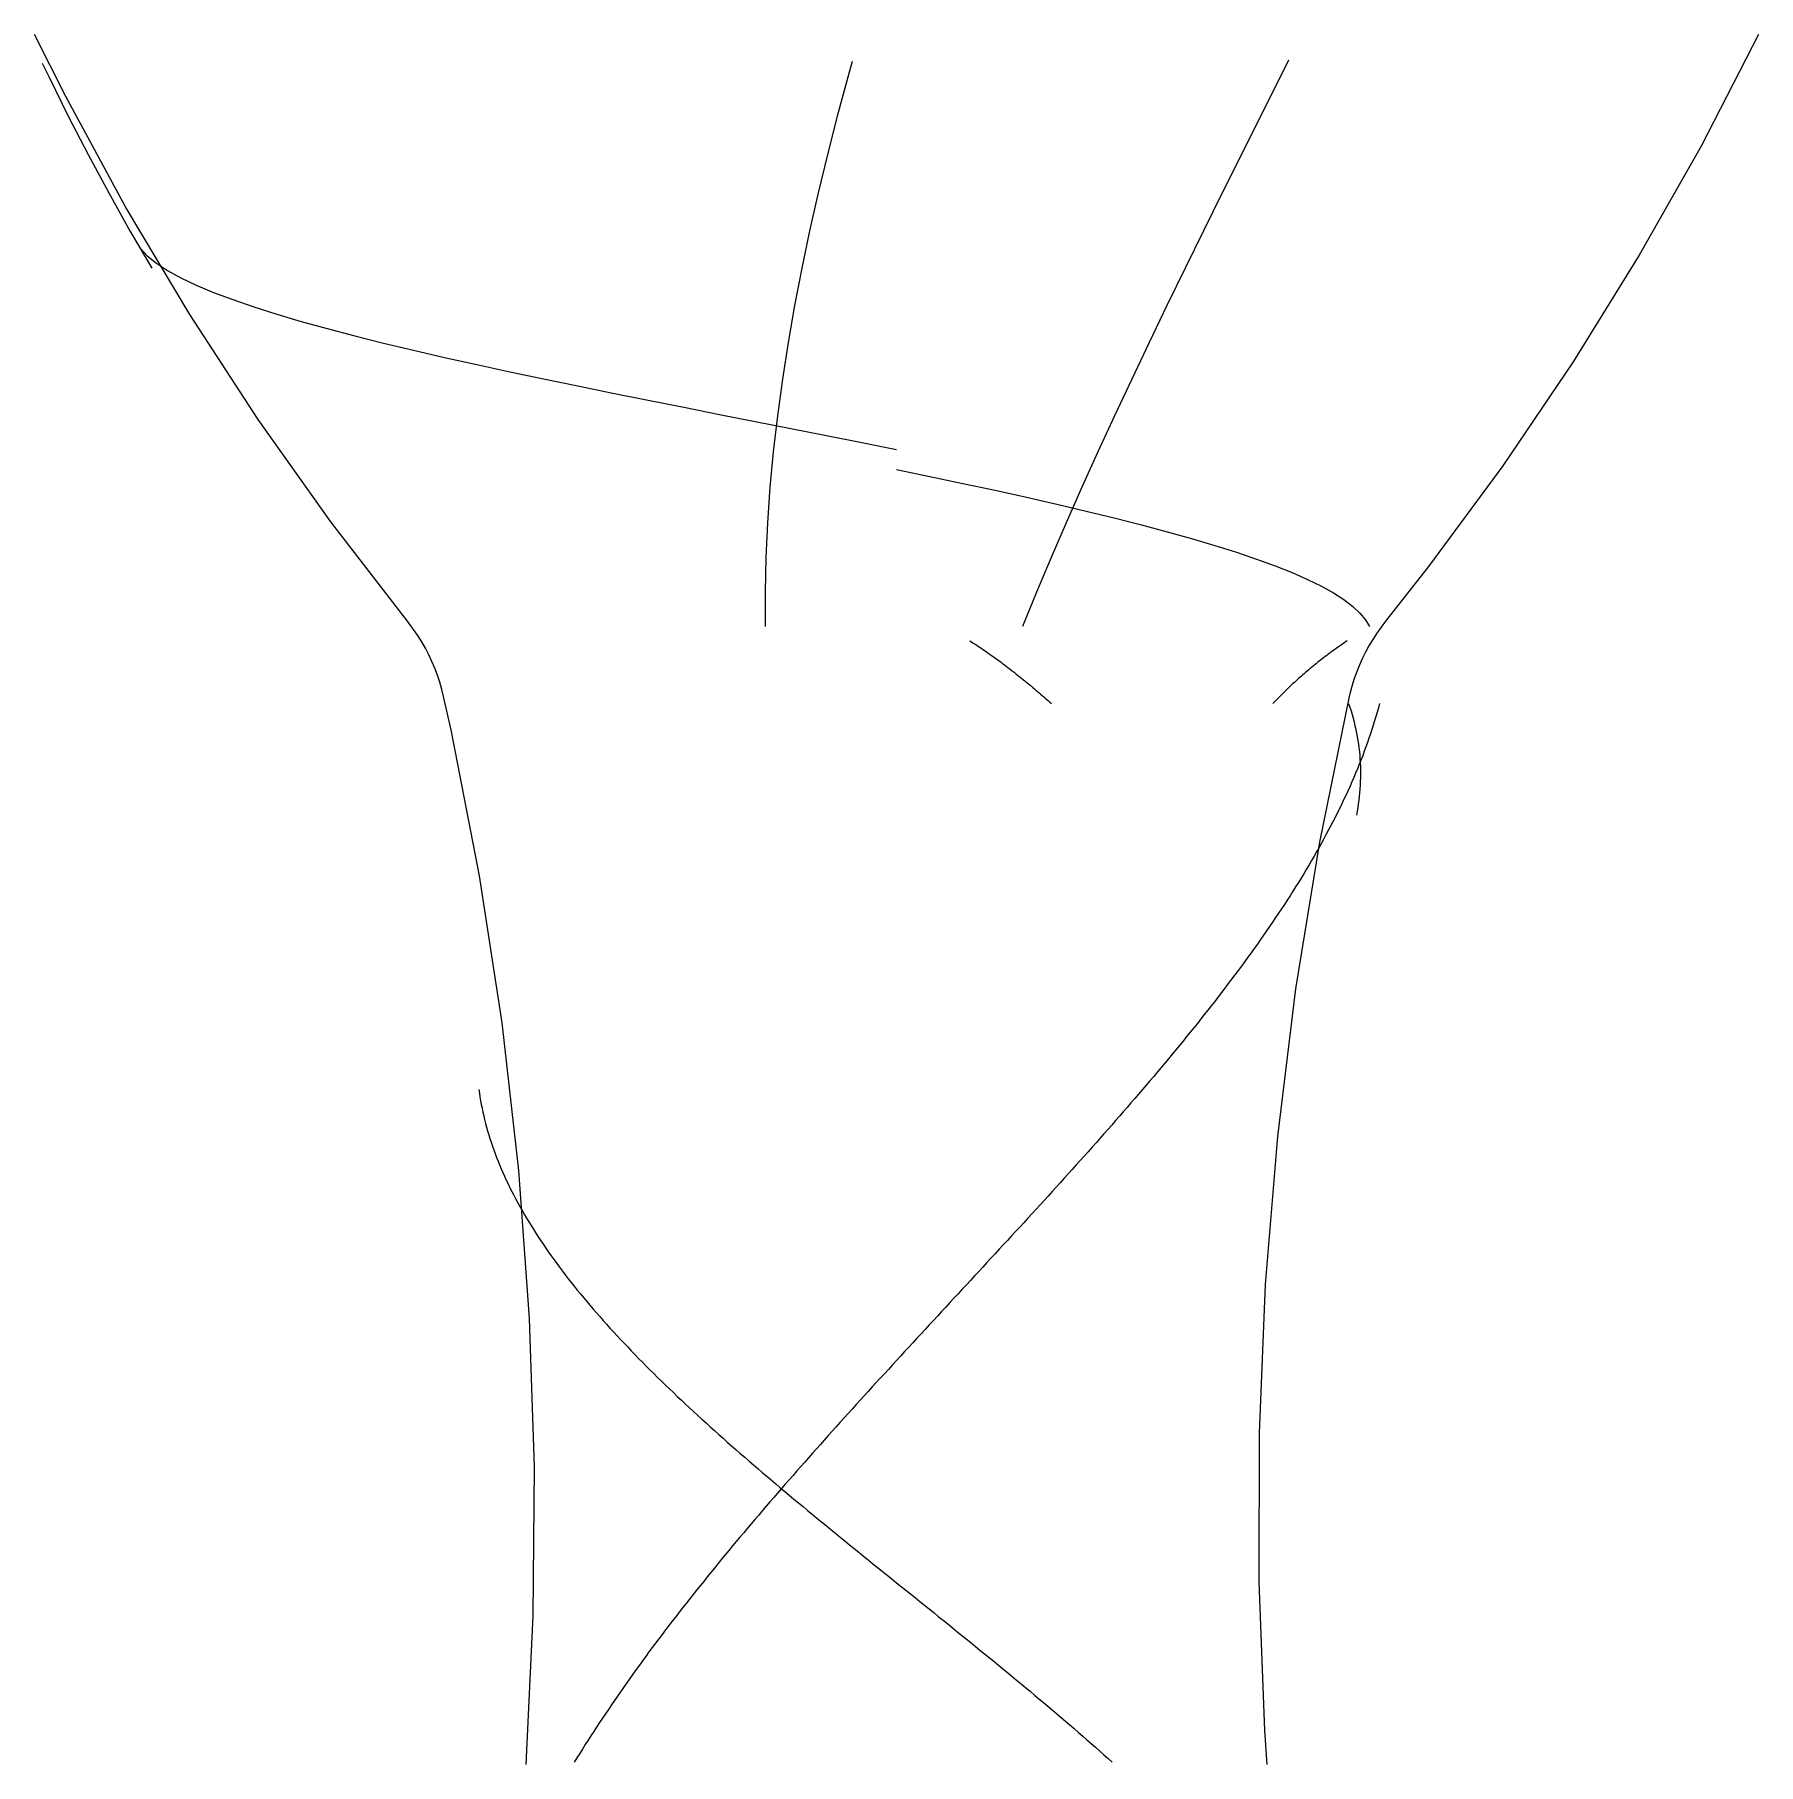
# Model space of a CAD drawing. Header units: inches. Extents: x -54880 to -186, y -132 to 853.
# Drawn here: x -53997.91 to -53979.28, y 101.31 to 120 of the extents above; entities that cross this region are included whole.
import ezdxf

# ---------------------------------------------------------------- set-up
doc = ezdxf.new("R2010")
doc.units = ezdxf.units.IN
doc.header["$MEASUREMENT"] = 0
doc.layers.add('Q-SPCQ', color=91, linetype='Continuous', lineweight=9)

# ---------------------------------------------------------------- blocks, each defined once
blk = doc.blocks.new('FP_220-Section 1')
at = {"layer": 'Q-SPCQ'}
for p, q in [((22157.813, 112.774), (22157.826, 112.734)), ((22157.826, 112.734), (22157.839, 112.694)), ((22157.839, 112.694), (22157.851, 112.654)), ((22158.135, 112.727), (22158.122, 112.681)), ((22158.147, 112.774), (22158.135, 112.727)), ((22157.851, 112.654), (22157.862, 112.614)), ((22157.862, 112.614), (22157.872, 112.574)), ((22157.872, 112.574), (22157.882, 112.534)), ((22157.882, 112.534), (22157.891, 112.494)), ((22158.079, 112.54), (22158.064, 112.493)), ((22158.094, 112.587), (22158.079, 112.54)), ((22158.108, 112.634), (22158.094, 112.587)), ((22158.122, 112.681), (22158.108, 112.634)), ((22157.891, 112.494), (22157.899, 112.454)), ((22157.899, 112.454), (22157.906, 112.413)), ((22157.906, 112.413), (22157.913, 112.373)), ((22157.913, 112.373), (22157.919, 112.333)), ((22157.919, 112.333), (22157.924, 112.293)), ((22158.017, 112.351), (22158, 112.304)), ((22158.033, 112.398), (22158.017, 112.351)), ((22158.049, 112.446), (22158.033, 112.398)), ((22158.064, 112.493), (22158.049, 112.446)), ((22157.924, 112.293), (22157.929, 112.253)), ((22157.946, 112.163), (22157.928, 112.116)), ((22157.929, 112.253), (22157.933, 112.213)), ((22157.933, 112.213), (22157.936, 112.172)), ((22157.936, 112.172), (22157.938, 112.132)), ((22157.938, 112.132), (22157.94, 112.092)), ((22157.965, 112.21), (22157.946, 112.163)), ((22157.982, 112.257), (22157.965, 112.21)), ((22158, 112.304), (22157.982, 112.257)), ((22157.869, 111.975), (22157.849, 111.927)), ((22157.889, 112.022), (22157.869, 111.975)), ((22157.909, 112.069), (22157.889, 112.022)), ((22157.928, 112.116), (22157.909, 112.069)), ((22157.94, 111.971), (22157.939, 111.931)), ((22157.94, 112.092), (22157.941, 112.052)), ((22157.941, 112.011), (22157.94, 111.971)), ((22157.941, 112.052), (22157.941, 112.011)), ((22157.785, 111.786), (22157.763, 111.739)), ((22157.807, 111.833), (22157.785, 111.786)), ((22157.828, 111.88), (22157.807, 111.833)), ((22157.849, 111.927), (22157.828, 111.88)), ((22157.928, 111.77), (22157.923, 111.73)), ((22157.932, 111.81), (22157.928, 111.77)), ((22157.935, 111.85), (22157.932, 111.81)), ((22157.937, 111.891), (22157.935, 111.85)), ((22157.939, 111.931), (22157.937, 111.891)), ((22157.694, 111.597), (22157.671, 111.55)), ((22157.718, 111.644), (22157.694, 111.597)), ((22157.74, 111.691), (22157.718, 111.644)), ((22157.763, 111.739), (22157.74, 111.691)), ((22157.905, 111.609), (22157.898, 111.568)), ((22157.912, 111.649), (22157.905, 111.609)), ((22157.918, 111.689), (22157.912, 111.649)), ((22157.923, 111.73), (22157.918, 111.689)), ((22157.597, 111.408), (22157.572, 111.361)), ((22157.622, 111.455), (22157.597, 111.408)), ((22157.646, 111.502), (22157.622, 111.455)), ((22157.671, 111.55), (22157.646, 111.502)), ((22157.494, 111.219), (22157.467, 111.171)), ((22157.52, 111.266), (22157.494, 111.219)), ((22157.546, 111.313), (22157.52, 111.266)), ((22157.572, 111.361), (22157.546, 111.313)), ((22157.385, 111.029), (22157.356, 110.982)), ((22157.412, 111.077), (22157.385, 111.029)), ((22157.44, 111.124), (22157.412, 111.077)), ((22157.467, 111.171), (22157.44, 111.124)), ((22157.27, 110.84), (22157.24, 110.792)), ((22157.299, 110.887), (22157.27, 110.84)), ((22157.328, 110.935), (22157.299, 110.887)), ((22157.356, 110.982), (22157.328, 110.935)), ((22157.15, 110.65), (22157.119, 110.603)), ((22157.18, 110.697), (22157.15, 110.65)), ((22157.21, 110.745), (22157.18, 110.697)), ((22157.24, 110.792), (22157.21, 110.745)), ((22157.024, 110.46), (22156.992, 110.413)), ((22157.056, 110.508), (22157.024, 110.46)), ((22157.087, 110.555), (22157.056, 110.508)), ((22157.119, 110.603), (22157.087, 110.555)), ((22156.894, 110.27), (22156.861, 110.223)), ((22156.927, 110.318), (22156.894, 110.27)), ((22156.96, 110.365), (22156.927, 110.318)), ((22156.992, 110.413), (22156.96, 110.365)), ((22156.759, 110.08), (22156.725, 110.032)), ((22156.793, 110.127), (22156.759, 110.08)), ((22156.827, 110.175), (22156.793, 110.127)), ((22156.861, 110.223), (22156.827, 110.175)), ((22156.62, 109.89), (22156.585, 109.842)), ((22156.655, 109.937), (22156.62, 109.89)), ((22156.69, 109.985), (22156.655, 109.937)), ((22156.725, 110.032), (22156.69, 109.985)), ((22156.477, 109.699), (22156.44, 109.651)), ((22156.513, 109.747), (22156.477, 109.699)), ((22156.549, 109.794), (22156.513, 109.747)), ((22156.585, 109.842), (22156.549, 109.794)), ((22156.367, 109.556), (22156.329, 109.509)), ((22156.404, 109.604), (22156.367, 109.556)), ((22156.44, 109.651), (22156.404, 109.604)), ((22156.217, 109.366), (22156.179, 109.318)), ((22156.254, 109.413), (22156.217, 109.366)), ((22156.292, 109.461), (22156.254, 109.413)), ((22156.329, 109.509), (22156.292, 109.461)), ((22156.063, 109.175), (22156.024, 109.127)), ((22156.102, 109.222), (22156.063, 109.175)), ((22156.14, 109.27), (22156.102, 109.222)), ((22156.179, 109.318), (22156.14, 109.27)), ((22155.907, 108.984), (22155.867, 108.936)), ((22155.946, 109.032), (22155.907, 108.984)), ((22155.985, 109.079), (22155.946, 109.032)), ((22156.024, 109.127), (22155.985, 109.079)), ((22155.747, 108.793), (22155.707, 108.745)), ((22155.787, 108.84), (22155.747, 108.793)), ((22155.827, 108.888), (22155.787, 108.84)), ((22155.867, 108.936), (22155.827, 108.888)), ((22155.585, 108.602), (22155.544, 108.554)), ((22155.626, 108.649), (22155.585, 108.602)), ((22155.666, 108.697), (22155.626, 108.649)), ((22155.707, 108.745), (22155.666, 108.697)), ((22155.42, 108.41), (22155.378, 108.362)), ((22155.461, 108.458), (22155.42, 108.41)), ((22155.503, 108.506), (22155.461, 108.458)), ((22155.544, 108.554), (22155.503, 108.506)), ((22155.253, 108.219), (22155.211, 108.171)), ((22155.295, 108.267), (22155.253, 108.219)), ((22155.337, 108.315), (22155.295, 108.267)), ((22155.378, 108.362), (22155.337, 108.315)), ((22155.084, 108.027), (22155.041, 107.98)), ((22155.126, 108.075), (22155.084, 108.027)), ((22155.168, 108.123), (22155.126, 108.075)), ((22155.211, 108.171), (22155.168, 108.123)), ((22154.913, 107.836), (22154.87, 107.788)), ((22154.956, 107.884), (22154.913, 107.836)), ((22154.998, 107.932), (22154.956, 107.884)), ((22155.041, 107.98), (22154.998, 107.932)), ((22154.74, 107.644), (22154.697, 107.596)), ((22154.783, 107.692), (22154.74, 107.644)), ((22154.826, 107.74), (22154.783, 107.692)), ((22154.87, 107.788), (22154.826, 107.74)), ((22154.61, 107.5), (22154.566, 107.452)), ((22154.653, 107.548), (22154.61, 107.5)), ((22154.697, 107.596), (22154.653, 107.548)), ((22154.435, 107.309), (22154.391, 107.261)), ((22154.479, 107.357), (22154.435, 107.309)), ((22154.522, 107.405), (22154.479, 107.357)), ((22154.566, 107.452), (22154.522, 107.405)), ((22154.259, 107.117), (22154.215, 107.069)), ((22154.303, 107.165), (22154.259, 107.117)), ((22154.347, 107.213), (22154.303, 107.165)), ((22154.391, 107.261), (22154.347, 107.213)), ((22154.082, 106.925), (22154.038, 106.877)), ((22154.126, 106.973), (22154.082, 106.925)), ((22154.171, 107.021), (22154.126, 106.973)), ((22154.215, 107.069), (22154.171, 107.021)), ((22153.905, 106.733), (22153.86, 106.685)), ((22153.949, 106.781), (22153.905, 106.733)), ((22153.994, 106.829), (22153.949, 106.781)), ((22154.038, 106.877), (22153.994, 106.829)), ((22153.727, 106.541), (22153.683, 106.493)), ((22153.772, 106.589), (22153.727, 106.541)), ((22153.816, 106.637), (22153.772, 106.589)), ((22153.86, 106.685), (22153.816, 106.637)), ((22153.549, 106.349), (22153.505, 106.301)), ((22153.594, 106.397), (22153.549, 106.349)), ((22153.638, 106.445), (22153.594, 106.397)), ((22153.683, 106.493), (22153.638, 106.445)), ((22153.371, 106.156), (22153.327, 106.108)), ((22153.416, 106.204), (22153.371, 106.156)), ((22153.46, 106.253), (22153.416, 106.204)), ((22153.505, 106.301), (22153.46, 106.253)), ((22153.194, 105.964), (22153.149, 105.916)), ((22153.238, 106.012), (22153.194, 105.964)), ((22153.282, 106.06), (22153.238, 106.012)), ((22153.327, 106.108), (22153.282, 106.06)), ((22153.016, 105.772), (22152.972, 105.724)), ((22153.061, 105.82), (22153.016, 105.772)), ((22153.105, 105.868), (22153.061, 105.82)), ((22153.149, 105.916), (22153.105, 105.868)), ((22152.972, 105.724), (22152.928, 105.676)), ((22152.928, 103.275), (22152.978, 103.235)), ((22152.978, 103.235), (22153.028, 103.195)), ((22153.028, 103.195), (22153.079, 103.154)), ((22153.079, 103.154), (22153.129, 103.114)), ((22153.129, 103.114), (22153.179, 103.073)), ((22153.179, 103.073), (22153.23, 103.033)), ((22153.23, 103.033), (22153.28, 102.992)), ((22153.28, 102.992), (22153.33, 102.952)), ((22153.33, 102.952), (22153.38, 102.911)), ((22153.38, 102.911), (22153.431, 102.871)), ((22153.431, 102.871), (22153.481, 102.83)), ((22153.481, 102.83), (22153.531, 102.79)), ((22153.531, 102.79), (22153.581, 102.75)), ((22153.581, 102.75), (22153.631, 102.709)), ((22153.631, 102.709), (22153.681, 102.669)), ((22153.681, 102.669), (22153.731, 102.628)), ((22153.731, 102.628), (22153.781, 102.588)), ((22153.781, 102.588), (22153.83, 102.547)), ((22153.83, 102.547), (22153.88, 102.507)), ((22153.88, 102.507), (22153.93, 102.467)), ((22153.93, 102.467), (22153.979, 102.426)), ((22153.979, 102.426), (22154.029, 102.386)), ((22154.029, 102.386), (22154.078, 102.345)), ((22154.078, 102.345), (22154.127, 102.305)), ((22154.127, 102.305), (22154.176, 102.264)), ((22154.176, 102.264), (22154.225, 102.224)), ((22154.225, 102.224), (22154.274, 102.184)), ((22154.274, 102.184), (22154.322, 102.143)), ((22154.322, 102.143), (22154.371, 102.103)), ((22154.371, 102.103), (22154.419, 102.062)), ((22154.419, 102.062), (22154.467, 102.022)), ((22154.467, 102.022), (22154.516, 101.981)), ((22154.516, 101.981), (22154.563, 101.941)), ((22154.563, 101.941), (22154.611, 101.901)), ((22154.611, 101.901), (22154.659, 101.86)), ((22154.659, 101.86), (22154.706, 101.82)), ((22154.706, 101.82), (22154.753, 101.779)), ((22154.753, 101.779), (22154.8, 101.739)), ((22154.8, 101.739), (22154.847, 101.699)), ((22154.847, 101.699), (22154.894, 101.658)), ((22154.894, 101.658), (22154.94, 101.618)), ((22154.94, 101.618), (22154.986, 101.578)), ((22154.986, 101.578), (22155.032, 101.537)), ((22155.032, 101.537), (22155.078, 101.497)), ((22155.078, 101.497), (22155.124, 101.456)), ((22155.124, 101.456), (22155.169, 101.416)), ((22155.169, 101.416), (22155.214, 101.376)), ((22155.214, 101.376), (22155.259, 101.335))]:
    blk.add_line(p, q, dxfattribs=at)
at = {"layer": 'Q-SPCQ', "flags": 128}
blk.add_lwpolyline([(22157.82, 112.849), (22157.498, 111.275), (22157.24, 109.69), (22157.045, 108.096), (22156.913, 106.496), (22156.846, 104.891), (22156.843, 103.285), (22156.905, 101.68), (22156.928, 101.312)], dxfattribs=at)
blk = doc.blocks.new('FP_221-Section 1')
at = {"layer": 'Q-SPCQ'}
for p, q in [((22148.416, 108.605), (22148.421, 108.565)), ((22148.421, 108.565), (22148.428, 108.524)), ((22148.428, 108.524), (22148.434, 108.483)), ((22148.434, 108.483), (22148.442, 108.442)), ((22148.442, 108.442), (22148.45, 108.401)), ((22148.45, 108.401), (22148.458, 108.36)), ((22148.458, 108.36), (22148.468, 108.32)), ((22148.468, 108.32), (22148.477, 108.279)), ((22148.477, 108.279), (22148.488, 108.238)), ((22148.488, 108.238), (22148.499, 108.197)), ((22148.499, 108.197), (22148.51, 108.156)), ((22148.51, 108.156), (22148.522, 108.115)), ((22148.522, 108.115), (22148.535, 108.075)), ((22148.535, 108.075), (22148.548, 108.034)), ((22148.548, 108.034), (22148.562, 107.993)), ((22148.562, 107.993), (22148.577, 107.952)), ((22148.577, 107.952), (22148.592, 107.911)), ((22148.592, 107.911), (22148.607, 107.87)), ((22148.607, 107.87), (22148.623, 107.829)), ((22148.623, 107.829), (22148.64, 107.788)), ((22148.64, 107.788), (22148.657, 107.747)), ((22148.657, 107.747), (22148.675, 107.707)), ((22148.675, 107.707), (22148.693, 107.666)), ((22148.693, 107.666), (22148.712, 107.625)), ((22148.712, 107.625), (22148.732, 107.584)), ((22148.732, 107.584), (22148.752, 107.543)), ((22148.752, 107.543), (22148.772, 107.502)), ((22148.772, 107.502), (22148.793, 107.461)), ((22148.793, 107.461), (22148.815, 107.42)), ((22148.815, 107.42), (22148.837, 107.379)), ((22148.837, 107.379), (22148.859, 107.338)), ((22148.859, 107.338), (22148.882, 107.297)), ((22148.882, 107.297), (22148.906, 107.256)), ((22148.906, 107.256), (22148.93, 107.215)), ((22148.93, 107.215), (22148.955, 107.175)), ((22148.955, 107.175), (22148.98, 107.134)), ((22148.98, 107.134), (22149.005, 107.093)), ((22149.005, 107.093), (22149.031, 107.052)), ((22149.031, 107.052), (22149.058, 107.011)), ((22149.058, 107.011), (22149.085, 106.97)), ((22149.085, 106.97), (22149.113, 106.929)), ((22149.113, 106.929), (22149.141, 106.888)), ((22149.141, 106.888), (22149.169, 106.847)), ((22149.169, 106.847), (22149.198, 106.806)), ((22149.198, 106.806), (22149.228, 106.765)), ((22149.228, 106.765), (22149.258, 106.724)), ((22149.258, 106.724), (22149.288, 106.683)), ((22149.288, 106.683), (22149.319, 106.642)), ((22149.319, 106.642), (22149.35, 106.601)), ((22149.35, 106.601), (22149.382, 106.56)), ((22149.382, 106.56), (22149.414, 106.519)), ((22149.414, 106.519), (22149.446, 106.478)), ((22149.446, 106.478), (22149.479, 106.437)), ((22149.479, 106.437), (22149.513, 106.396)), ((22149.513, 106.396), (22149.547, 106.355)), ((22149.547, 106.355), (22149.581, 106.314)), ((22149.581, 106.314), (22149.616, 106.273)), ((22149.616, 106.273), (22149.651, 106.232)), ((22149.651, 106.232), (22149.686, 106.191)), ((22149.686, 106.191), (22149.722, 106.15)), ((22149.722, 106.15), (22149.759, 106.109)), ((22149.759, 106.109), (22149.795, 106.068)), ((22149.795, 106.068), (22149.832, 106.027)), ((22149.832, 106.027), (22149.87, 105.986)), ((22149.87, 105.986), (22149.908, 105.945)), ((22149.908, 105.945), (22149.946, 105.904)), ((22149.946, 105.904), (22149.985, 105.863)), ((22149.985, 105.863), (22150.024, 105.822)), ((22150.024, 105.822), (22150.063, 105.781)), ((22150.063, 105.781), (22150.102, 105.74)), ((22150.102, 105.74), (22150.142, 105.699)), ((22150.142, 105.699), (22150.183, 105.657)), ((22150.183, 105.657), (22150.223, 105.616)), ((22150.223, 105.616), (22150.264, 105.575)), ((22152.884, 105.628), (22152.84, 105.58)), ((22152.928, 105.676), (22152.884, 105.628)), ((22150.264, 105.575), (22150.306, 105.534)), ((22150.306, 105.534), (22150.347, 105.493)), ((22150.347, 105.493), (22150.389, 105.452)), ((22150.389, 105.452), (22150.432, 105.411)), ((22150.432, 105.411), (22150.474, 105.37)), ((22152.709, 105.437), (22152.666, 105.39)), ((22152.753, 105.485), (22152.709, 105.437)), ((22152.797, 105.533), (22152.753, 105.485)), ((22152.84, 105.58), (22152.797, 105.533)), ((22150.474, 105.37), (22150.517, 105.329)), ((22150.517, 105.329), (22150.56, 105.288)), ((22150.56, 105.288), (22150.604, 105.247)), ((22150.604, 105.247), (22150.648, 105.206)), ((22152.535, 105.246), (22152.492, 105.199)), ((22152.579, 105.294), (22152.535, 105.246)), ((22152.622, 105.342), (22152.579, 105.294)), ((22152.666, 105.39), (22152.622, 105.342)), ((22150.648, 105.206), (22150.692, 105.165)), ((22150.692, 105.165), (22150.736, 105.124)), ((22150.736, 105.124), (22150.781, 105.083)), ((22150.781, 105.083), (22150.826, 105.042)), ((22150.826, 105.042), (22150.871, 105.001)), ((22152.363, 105.056), (22152.319, 105.008)), ((22152.406, 105.103), (22152.363, 105.056)), ((22152.449, 105.151), (22152.406, 105.103)), ((22152.492, 105.199), (22152.449, 105.151)), ((22150.871, 105.001), (22150.916, 104.96)), ((22150.916, 104.96), (22150.962, 104.918)), ((22150.962, 104.918), (22151.008, 104.877)), ((22151.008, 104.877), (22151.054, 104.836)), ((22152.191, 104.865), (22152.148, 104.817)), ((22152.234, 104.913), (22152.191, 104.865)), ((22152.277, 104.96), (22152.234, 104.913)), ((22152.319, 105.008), (22152.277, 104.96)), ((22151.054, 104.836), (22151.1, 104.795)), ((22151.1, 104.795), (22151.147, 104.754)), ((22151.147, 104.754), (22151.193, 104.713)), ((22151.193, 104.713), (22151.24, 104.672)), ((22151.24, 104.672), (22151.288, 104.631)), ((22152.021, 104.674), (22151.978, 104.626)), ((22152.063, 104.722), (22152.021, 104.674)), ((22152.106, 104.769), (22152.063, 104.722)), ((22152.148, 104.817), (22152.106, 104.769)), ((22151.288, 104.631), (22151.335, 104.59)), ((22151.335, 104.59), (22151.383, 104.549)), ((22151.383, 104.549), (22151.43, 104.508)), ((22151.43, 104.508), (22151.478, 104.467)), ((22151.478, 104.467), (22151.527, 104.426)), ((22151.852, 104.483), (22151.81, 104.435)), ((22151.894, 104.531), (22151.852, 104.483)), ((22151.936, 104.578), (22151.894, 104.531)), ((22151.978, 104.626), (22151.936, 104.578)), ((22151.527, 104.426), (22151.575, 104.385)), ((22151.575, 104.385), (22151.624, 104.343)), ((22151.624, 104.343), (22151.672, 104.302)), ((22151.685, 104.292), (22151.644, 104.244)), ((22151.672, 104.302), (22151.721, 104.261)), ((22151.727, 104.34), (22151.685, 104.292)), ((22151.768, 104.388), (22151.727, 104.34)), ((22151.81, 104.435), (22151.768, 104.388)), ((22151.52, 104.101), (22151.479, 104.054)), ((22151.561, 104.149), (22151.52, 104.101)), ((22151.603, 104.197), (22151.561, 104.149)), ((22151.644, 104.244), (22151.603, 104.197)), ((22151.721, 104.261), (22151.77, 104.22)), ((22151.77, 104.22), (22151.819, 104.179)), ((22151.819, 104.179), (22151.869, 104.138)), ((22151.869, 104.138), (22151.918, 104.097)), ((22151.918, 104.097), (22151.968, 104.056)), ((22151.357, 103.91), (22151.317, 103.863)), ((22151.398, 103.958), (22151.357, 103.91)), ((22151.439, 104.006), (22151.398, 103.958)), ((22151.479, 104.054), (22151.439, 104.006)), ((22151.968, 104.056), (22152.017, 104.015)), ((22152.017, 104.015), (22152.067, 103.974)), ((22152.067, 103.974), (22152.117, 103.933)), ((22152.117, 103.933), (22152.167, 103.892)), ((22151.197, 103.719), (22151.157, 103.672)), ((22151.237, 103.767), (22151.197, 103.719)), ((22151.277, 103.815), (22151.237, 103.767)), ((22151.317, 103.863), (22151.277, 103.815)), ((22152.167, 103.892), (22152.218, 103.85)), ((22152.218, 103.85), (22152.268, 103.809)), ((22152.268, 103.809), (22152.318, 103.768)), ((22152.318, 103.768), (22152.369, 103.727)), ((22152.369, 103.727), (22152.419, 103.686)), ((22151.078, 103.576), (22151.039, 103.529)), ((22151.117, 103.624), (22151.078, 103.576)), ((22151.157, 103.672), (22151.117, 103.624)), ((22152.419, 103.686), (22152.47, 103.645)), ((22152.47, 103.645), (22152.52, 103.604)), ((22152.52, 103.604), (22152.571, 103.563)), ((22152.571, 103.563), (22152.622, 103.522)), ((22150.922, 103.385), (22150.883, 103.338)), ((22150.96, 103.433), (22150.922, 103.385)), ((22150.999, 103.481), (22150.96, 103.433)), ((22151.039, 103.529), (22150.999, 103.481)), ((22152.622, 103.522), (22152.673, 103.481)), ((22152.673, 103.481), (22152.724, 103.44)), ((22152.724, 103.44), (22152.775, 103.399)), ((22152.775, 103.399), (22152.826, 103.358)), ((22152.826, 103.358), (22152.877, 103.317)), ((22150.768, 103.195), (22150.73, 103.147)), ((22150.806, 103.242), (22150.768, 103.195)), ((22150.845, 103.29), (22150.806, 103.242)), ((22150.883, 103.338), (22150.845, 103.29)), ((22152.877, 103.317), (22152.928, 103.275)), ((22150.617, 103.004), (22150.58, 102.956)), ((22150.655, 103.051), (22150.617, 103.004)), ((22150.692, 103.099), (22150.655, 103.051)), ((22150.73, 103.147), (22150.692, 103.099)), ((22150.47, 102.813), (22150.433, 102.765)), ((22150.506, 102.861), (22150.47, 102.813)), ((22150.543, 102.908), (22150.506, 102.861)), ((22150.58, 102.956), (22150.543, 102.908)), ((22150.325, 102.622), (22150.29, 102.574)), ((22150.361, 102.67), (22150.325, 102.622)), ((22150.397, 102.717), (22150.361, 102.67)), ((22150.433, 102.765), (22150.397, 102.717)), ((22150.184, 102.431), (22150.15, 102.384)), ((22150.219, 102.479), (22150.184, 102.431)), ((22150.254, 102.527), (22150.219, 102.479)), ((22150.29, 102.574), (22150.254, 102.527)), ((22150.047, 102.241), (22150.013, 102.193)), ((22150.081, 102.288), (22150.047, 102.241)), ((22150.115, 102.336), (22150.081, 102.288)), ((22150.15, 102.384), (22150.115, 102.336)), ((22149.913, 102.05), (22149.88, 102.002)), ((22149.946, 102.098), (22149.913, 102.05)), ((22149.98, 102.145), (22149.946, 102.098)), ((22150.013, 102.193), (22149.98, 102.145)), ((22149.783, 101.859), (22149.751, 101.812)), ((22149.815, 101.907), (22149.783, 101.859)), ((22149.848, 101.955), (22149.815, 101.907)), ((22149.88, 102.002), (22149.848, 101.955)), ((22149.657, 101.669), (22149.626, 101.621)), ((22149.688, 101.716), (22149.657, 101.669)), ((22149.72, 101.764), (22149.688, 101.716)), ((22149.751, 101.812), (22149.72, 101.764)), ((22149.535, 101.478), (22149.506, 101.43)), ((22149.566, 101.526), (22149.535, 101.478)), ((22149.596, 101.573), (22149.566, 101.526)), ((22149.626, 101.621), (22149.596, 101.573)), ((22149.476, 101.383), (22149.447, 101.335)), ((22149.506, 101.43), (22149.476, 101.383))]:
    blk.add_line(p, q, dxfattribs=at)
at = {"layer": 'Q-SPCQ', "flags": 128}
blk.add_lwpolyline([(22148.928, 101.312), (22149.004, 102.917), (22149.016, 104.523), (22148.963, 106.128), (22148.847, 107.73), (22148.666, 109.325), (22148.422, 110.913), (22148.115, 112.489), (22148.035, 112.849)], dxfattribs=at)
blk = doc.blocks.new('FP_222-Section 1')
at = {"layer": 'Q-SPCQ'}
for p, q in [((22157.165, 119.723), (22157.072, 119.539)), ((22157.072, 119.539), (22156.862, 119.12)), ((22156.862, 119.12), (22156.654, 118.704)), ((22156.654, 118.704), (22156.448, 118.291)), ((22156.448, 118.291), (22156.245, 117.881)), ((22156.245, 117.881), (22156.046, 117.475)), ((22156.046, 117.475), (22155.849, 117.072)), ((22155.849, 117.072), (22155.657, 116.672)), ((22155.657, 116.672), (22155.469, 116.276)), ((22155.469, 116.276), (22155.285, 115.883)), ((22155.285, 115.883), (22155.105, 115.494)), ((22155.105, 115.494), (22154.931, 115.109)), ((22152.928, 115.303), (22153.29, 115.227)), ((22153.29, 115.227), (22153.646, 115.152)), ((22153.646, 115.152), (22153.993, 115.077)), ((22153.993, 115.077), (22154.331, 115.002)), ((22154.331, 115.002), (22154.659, 114.927)), ((22154.931, 115.109), (22154.762, 114.727)), ((22154.659, 114.927), (22154.976, 114.853)), ((22154.976, 114.853), (22155.281, 114.778)), ((22155.281, 114.778), (22155.574, 114.704)), ((22154.762, 114.727), (22154.599, 114.35)), ((22155.574, 114.704), (22155.852, 114.63)), ((22155.852, 114.63), (22156.117, 114.555)), ((22156.117, 114.555), (22156.366, 114.482)), ((22156.366, 114.482), (22156.6, 114.408)), ((22156.6, 114.408), (22156.818, 114.334)), ((22154.599, 114.35), (22154.442, 113.976)), ((22156.818, 114.334), (22157.019, 114.261)), ((22157.019, 114.261), (22157.203, 114.188)), ((22157.203, 114.188), (22157.37, 114.114)), ((22157.37, 114.114), (22157.519, 114.041)), ((22157.519, 114.041), (22157.65, 113.969)), ((22154.442, 113.976), (22154.291, 113.607)), ((22157.65, 113.969), (22157.763, 113.896)), ((22157.763, 113.896), (22157.859, 113.823)), ((22157.859, 113.823), (22157.936, 113.751)), ((22157.936, 113.751), (22157.996, 113.679)), ((22157.996, 113.679), (22158.037, 113.607))]:
    blk.add_line(p, q, dxfattribs=at)
at = {"layer": 'Q-SPCQ', "flags": 128}
blk.add_lwpolyline([(22162.24, 120), (22161.621, 118.795), (22160.953, 117.616), (22160.239, 116.465), (22159.48, 115.343), (22158.676, 114.252), (22158.213, 113.662)], dxfattribs=at)
blk = doc.blocks.new('FP_223-Section 1')
at = {"layer": 'Q-SPCQ'}
for p, q in [((22143.699, 119.692), (22143.772, 119.539)), ((22152.449, 119.708), (22152.401, 119.539)), ((22143.772, 119.539), (22143.979, 119.12)), ((22152.401, 119.539), (22152.288, 119.12)), ((22143.979, 119.12), (22144.193, 118.704)), ((22152.288, 119.12), (22152.181, 118.704)), ((22144.193, 118.704), (22144.416, 118.291)), ((22152.181, 118.704), (22152.081, 118.291)), ((22144.416, 118.291), (22144.646, 117.881)), ((22152.081, 118.291), (22151.989, 117.881)), ((22144.646, 117.881), (22144.884, 117.475)), ((22151.989, 117.881), (22151.904, 117.475)), ((22144.761, 117.69), (22144.833, 117.61)), ((22144.833, 117.61), (22144.931, 117.531)), ((22144.931, 117.531), (22145.051, 117.452)), ((22145.051, 117.452), (22145.195, 117.373)), ((22145.195, 117.373), (22145.361, 117.294)), ((22151.904, 117.475), (22151.826, 117.072)), ((22145.361, 117.294), (22145.549, 117.215)), ((22145.549, 117.215), (22145.757, 117.137)), ((22145.757, 117.137), (22145.985, 117.058)), ((22145.985, 117.058), (22146.232, 116.98)), ((22151.826, 117.072), (22151.756, 116.672)), ((22146.232, 116.98), (22146.496, 116.902)), ((22146.496, 116.902), (22146.777, 116.824)), ((22146.777, 116.824), (22147.074, 116.746)), ((22147.074, 116.746), (22147.385, 116.668)), ((22147.385, 116.668), (22147.709, 116.59)), ((22151.756, 116.672), (22151.695, 116.276)), ((22147.709, 116.59), (22148.046, 116.513)), ((22148.046, 116.513), (22148.393, 116.435)), ((22148.393, 116.435), (22148.749, 116.358)), ((22148.749, 116.358), (22149.114, 116.281)), ((22149.114, 116.281), (22149.486, 116.204)), ((22151.695, 116.276), (22151.642, 115.883)), ((22149.486, 116.204), (22149.863, 116.127)), ((22149.863, 116.127), (22150.245, 116.05)), ((22150.245, 116.05), (22150.63, 115.974)), ((22150.63, 115.974), (22151.016, 115.897)), ((22151.016, 115.897), (22151.402, 115.821)), ((22151.642, 115.883), (22151.597, 115.494)), ((22151.402, 115.821), (22151.788, 115.745)), ((22151.788, 115.745), (22152.172, 115.669)), ((22151.597, 115.494), (22151.561, 115.109)), ((22152.172, 115.669), (22152.552, 115.593)), ((22152.552, 115.593), (22152.928, 115.517)), ((22151.561, 115.109), (22151.534, 114.727)), ((22151.534, 114.727), (22151.516, 114.35)), ((22151.516, 114.35), (22151.508, 113.976)), ((22151.508, 113.976), (22151.509, 113.607))]:
    blk.add_line(p, q, dxfattribs=at)
at = {"layer": 'Q-SPCQ', "flags": 128}
blk.add_lwpolyline([(22147.643, 113.662), (22146.815, 114.735), (22146.031, 115.84), (22145.292, 116.975), (22144.599, 118.139), (22143.953, 119.33), (22143.615, 120)], dxfattribs=at)
blk = doc.blocks.new('FP_224-Section 1')
at = {"layer": 'Q-SPCQ'}
for p, q in [((22153.722, 113.45), (22153.74, 113.439)), ((22153.74, 113.439), (22153.758, 113.427)), ((22157.78, 113.439), (22157.763, 113.427)), ((22157.798, 113.45), (22157.78, 113.439)), ((22153.758, 113.427), (22153.777, 113.415)), ((22153.777, 113.415), (22153.795, 113.403)), ((22153.795, 113.403), (22153.813, 113.391)), ((22153.813, 113.391), (22153.831, 113.379)), ((22153.831, 113.379), (22153.849, 113.367)), ((22153.849, 113.367), (22153.867, 113.355)), ((22153.867, 113.355), (22153.885, 113.343)), ((22153.885, 113.343), (22153.902, 113.331)), ((22153.902, 113.331), (22153.92, 113.318)), ((22153.92, 113.318), (22153.938, 113.306)), ((22153.938, 113.306), (22153.956, 113.293)), ((22153.956, 113.293), (22153.973, 113.281)), ((22153.973, 113.281), (22153.991, 113.268)), ((22153.991, 113.268), (22154.008, 113.255)), ((22154.008, 113.255), (22154.026, 113.242)), ((22157.526, 113.255), (22157.51, 113.242)), ((22157.543, 113.268), (22157.526, 113.255)), ((22157.559, 113.281), (22157.543, 113.268)), ((22157.576, 113.293), (22157.559, 113.281)), ((22157.593, 113.306), (22157.576, 113.293)), ((22157.609, 113.318), (22157.593, 113.306)), ((22157.626, 113.331), (22157.609, 113.318)), ((22157.643, 113.343), (22157.626, 113.331)), ((22157.66, 113.355), (22157.643, 113.343)), ((22157.677, 113.367), (22157.66, 113.355)), ((22157.694, 113.379), (22157.677, 113.367)), ((22157.711, 113.391), (22157.694, 113.379)), ((22157.728, 113.403), (22157.711, 113.391)), ((22157.746, 113.415), (22157.728, 113.403)), ((22157.763, 113.427), (22157.746, 113.415)), ((22154.026, 113.242), (22154.043, 113.23)), ((22154.043, 113.23), (22154.061, 113.217)), ((22154.061, 113.217), (22154.078, 113.204)), ((22154.078, 113.204), (22154.095, 113.191)), ((22154.095, 113.191), (22154.112, 113.177)), ((22154.112, 113.177), (22154.13, 113.164)), ((22154.13, 113.164), (22154.147, 113.151)), ((22154.147, 113.151), (22154.164, 113.138)), ((22154.164, 113.138), (22154.181, 113.124)), ((22154.181, 113.124), (22154.198, 113.111)), ((22154.198, 113.111), (22154.215, 113.097)), ((22154.215, 113.097), (22154.232, 113.084)), ((22154.232, 113.084), (22154.249, 113.07)), ((22154.249, 113.07), (22154.266, 113.057)), ((22157.303, 113.07), (22157.288, 113.057)), ((22157.319, 113.084), (22157.303, 113.07)), ((22157.335, 113.097), (22157.319, 113.084)), ((22157.35, 113.111), (22157.335, 113.097)), ((22157.366, 113.124), (22157.35, 113.111)), ((22157.382, 113.138), (22157.366, 113.124)), ((22157.397, 113.151), (22157.382, 113.138)), ((22157.413, 113.164), (22157.397, 113.151)), ((22157.429, 113.177), (22157.413, 113.164)), ((22157.445, 113.191), (22157.429, 113.177)), ((22157.461, 113.204), (22157.445, 113.191)), ((22157.478, 113.217), (22157.461, 113.204)), ((22157.494, 113.23), (22157.478, 113.217)), ((22157.51, 113.242), (22157.494, 113.23)), ((22154.266, 113.057), (22154.283, 113.043)), ((22154.283, 113.043), (22154.3, 113.029)), ((22154.3, 113.029), (22154.317, 113.015)), ((22154.317, 113.015), (22154.334, 113.002)), ((22154.334, 113.002), (22154.351, 112.988)), ((22154.351, 112.988), (22154.368, 112.974)), ((22154.368, 112.974), (22154.385, 112.96)), ((22154.385, 112.96), (22154.401, 112.946)), ((22154.401, 112.946), (22154.418, 112.932)), ((22154.418, 112.932), (22154.435, 112.918)), ((22154.435, 112.918), (22154.452, 112.903)), ((22154.452, 112.903), (22154.469, 112.889)), ((22154.469, 112.889), (22154.485, 112.875)), ((22154.485, 112.875), (22154.502, 112.861)), ((22157.094, 112.875), (22157.08, 112.861)), ((22157.109, 112.889), (22157.094, 112.875)), ((22157.123, 112.903), (22157.109, 112.889)), ((22157.138, 112.918), (22157.123, 112.903)), ((22157.153, 112.932), (22157.138, 112.918)), ((22157.167, 112.946), (22157.153, 112.932)), ((22157.182, 112.96), (22157.167, 112.946)), ((22157.197, 112.974), (22157.182, 112.96)), ((22157.212, 112.988), (22157.197, 112.974)), ((22157.227, 113.002), (22157.212, 112.988)), ((22157.242, 113.015), (22157.227, 113.002)), ((22157.257, 113.029), (22157.242, 113.015)), ((22157.273, 113.043), (22157.257, 113.029)), ((22157.288, 113.057), (22157.273, 113.043)), ((22154.502, 112.861), (22154.519, 112.846)), ((22154.519, 112.846), (22154.535, 112.832)), ((22154.535, 112.832), (22154.552, 112.818)), ((22154.552, 112.818), (22154.569, 112.803)), ((22154.569, 112.803), (22154.586, 112.789)), ((22154.586, 112.789), (22154.602, 112.774)), ((22157.008, 112.789), (22156.994, 112.774)), ((22157.023, 112.803), (22157.008, 112.789)), ((22157.037, 112.818), (22157.023, 112.803)), ((22157.051, 112.832), (22157.037, 112.818)), ((22157.065, 112.846), (22157.051, 112.832)), ((22157.08, 112.861), (22157.065, 112.846))]:
    blk.add_line(p, q, dxfattribs=at)
at = {"layer": 'Q-SPCQ', "flags": 128}
blk.add_lwpolyline([(22158.213, 113.662), (22158.164, 113.599), (22158.117, 113.533), (22158.074, 113.466), (22158.033, 113.398), (22157.995, 113.327), (22157.959, 113.256), (22157.927, 113.182), (22157.898, 113.108), (22157.871, 113.033), (22157.848, 112.956), (22157.827, 112.879), (22157.82, 112.849)], dxfattribs=at)
blk = doc.blocks.new('FP_225-Section 1')
at = {"layer": 'Q-SPCQ', "flags": 128}
blk.add_lwpolyline([(22148.035, 112.849), (22148.016, 112.926), (22147.994, 113.003), (22147.969, 113.079), (22147.94, 113.154), (22147.909, 113.228), (22147.875, 113.3), (22147.838, 113.371), (22147.798, 113.44), (22147.755, 113.508), (22147.71, 113.574), (22147.662, 113.638), (22147.643, 113.662)], dxfattribs=at)
blk = doc.blocks.new('Basketball_Backstop-Performance_Sports_Systems-3103-Ceiling_Hung - 27_-0_ to 27_-11 7_8_-652462-Section 1')
at = {"layer": 'Q-SPCQ'}
for name in ['FP_223-Section 1', 'FP_222-Section 1', 'FP_225-Section 1', 'FP_224-Section 1', 'FP_221-Section 1', 'FP_220-Section 1']:
    blk.add_blockref(name, (-38070.762, 0), dxfattribs=at)

msp = doc.modelspace()

# ---------------------------------------------------------------- block references
at = {"layer": 'Q-SPCQ'}
msp.add_blockref('Basketball_Backstop-Performance_Sports_Systems-3103-Ceiling_Hung - 27_-0_ to 27_-11 7_8_-652462-Section 1', (-38070.76169, 0), dxfattribs=at)

doc.saveas('drawing.dxf')
